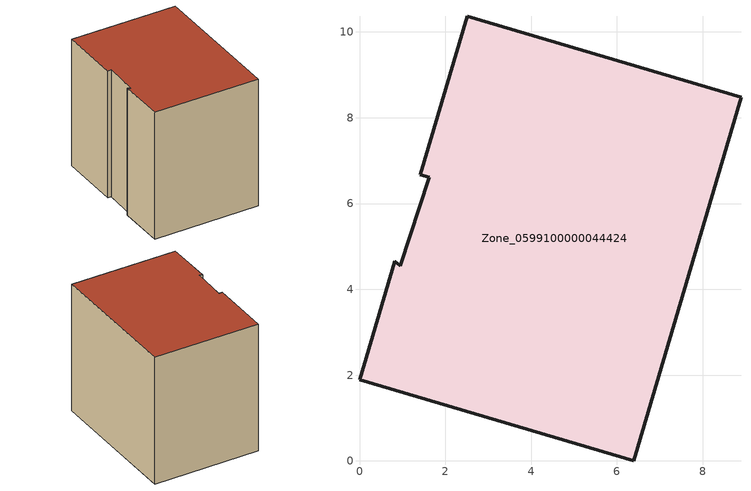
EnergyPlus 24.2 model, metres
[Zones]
Zone_0599100000044424
 floor ground (C_G): 0.82,4.66 0.95,4.54 1.63,6.61 1.41,6.67 2.51,10.37 8.89,8.48 6.39,0 0,1.89 z0.35
 wall outside (C_F): 2.51,10.37 1.41,6.67 1.63,6.61 0.95,4.54 0.82,4.66 0,1.89 6.39,0 8.89,8.48 2.51,10.37 z0.35:8.57
 roof outside (C_R): 0.95,4.54 0.82,4.66 0,1.89 6.39,0 8.89,8.48 2.51,10.37 1.41,6.67 1.63,6.61 z8.57
[BUILDING]
Pand.0599100000044424: North Axis=0; Terrain=City; Loads Convergence Tolerance Value=0.04; Temperature Convergence Tolerance Value=0.4; Solar Distribution=FullExterior; Maximum Number of Warmup Days=25; Minimum Number of Warmup Days=1
[Site:Location]
Rotterdam.The.Hague.AP_ZH_NLD Design_Conditions: Latitude=51.96; Longitude=4.45; Time Zone=1; Elevation=-4.5
[SITE:GROUNDTEMPERATURE:BUILDINGSURFACE]
18, 18, 18, 18, 18, 18, 18, 18, 18, 18, 18, 18
[MATERIAL] Thermal Absorptance=0.9; Solar Absorptance=0.7; Visible Absorptance=0.7
Name | Roughness | Thickness | Conductivity | Density | Specific Heat
G.TC.1965-1974 | MediumSmooth | 0.15 | 0.882353 | 540 | 1210
F.TC.1965-1974 | Rough | 0.3 | 0.697674 | 1920 | 840
R.TC.1965-1974 | MediumRough | 0.2 | 0.232558 | 1500 | 1000
[CONSTRUCTION]
C_G: G.TC.1965-1974
C_F: F.TC.1965-1974
C_R: R.TC.1965-1974
[ZONE]
Zone_0599100000044424: Type=1; Multiplier=1; Ceiling Height=Autocalculate; Volume=Autocalculate; Floor Area=autocalculate; Part of Total Floor Area=Yes
[ZONEINFILTRATION:DESIGNFLOWRATE]
Infil_Zone_0599100000044424: Zone or ZoneList or Space or SpaceList=Zone_0599100000044424; Schedule=AlwaysOn; Design Flow Rate Calculation Method=Flow/Area; Flow Rate per Floor Area=0.003; Constant Term Coefficient=1; Temperature Term Coefficient=0; Velocity Term Coefficient=0; Velocity Squared Term Coefficient=0
[HVACTEMPLATE:ZONE:IDEALLOADSAIRSYSTEM]
Zone_0599100000044424: Maximum Heating Supply Air Temperature=50; Minimum Cooling Supply Air Temperature=13; Maximum Heating Supply Air Humidity Ratio=0.0156; Minimum Cooling Supply Air Humidity Ratio=0.0077; Heating Limit=NoLimit; Cooling Limit=NoLimit; Dehumidification Control Type=ConstantSensibleHeatRatio; Cooling Sensible Heat Ratio=0.7; Dehumidification Setpoint=60; Humidification Control Type=None; Humidification Setpoint=30; Outdoor Air Method=None; Outdoor Air Flow Rate per Person=0.00944; Outdoor Air Flow Rate per Zone Floor Area=0; Outdoor Air Flow Rate per Zone=0; Demand Controlled Ventilation Type=None; Outdoor Air Economizer Type=NoEconomizer; Heat Recovery Type=None; Sensible Heat Recovery Effectiveness=0.7; Latent Heat Recovery Effectiveness=0.65
[ZONECONTROL:THERMOSTAT]
ThermostatControl_Zone_0599100000044424: Zone or ZoneList=Zone_0599100000044424; Control Type Schedule=DualSetpointControlType; Control 1=Thermostat_Zone_0599100000044424; Temperature Difference Between Cutout And Setpoint=0
[THERMOSTATSETPOINT:DUALSETPOINT]
Thermostat_Zone_0599100000044424: Heating Setpoint Temperature Schedule=HeatingSetpoint_Zone_0599100000044424; Cooling Setpoint Temperature Schedule=CoolingSetpoint_Zone_0599100000044424
[SCHEDULE:COMPACT]
HeatingSetpoint_Zone_0599100000044424: Through: 12/31, For: AllDays, Until: 24:00, 21
CoolingSetpoint_Zone_0599100000044424: Through: 12/31, For: AllDays, Until: 24:00, 24
DualSetpointControlType: Through: 12/31, For: AllDays, Until: 24:00, 4
AlwaysOn: Through: 12/31, For: AllDays, Until: 24:00, 1
